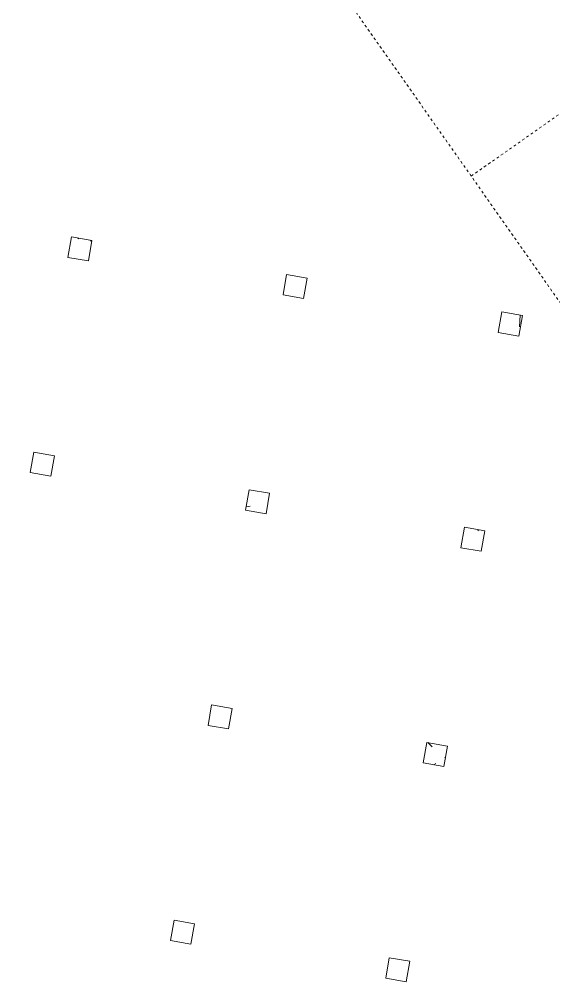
# Model space of a CAD drawing. Extents: x 274235 to 276654, y 142848 to 144425.
# Drawn here: x 276240.28 to 276260.83, y 142988.46 to 143025.47 of the extents above; entities that cross this region are included whole.
import ezdxf

# ---------------------------------------------------------------- set-up
doc = ezdxf.new("R2010")
doc.units = 0
doc.header["$LTSCALE"] = 1.5
doc.linetypes.add('ACM-G-CENTER', pattern=[50.800000000000004, 31.75, -6.350000000000001, 6.350000000000001, -6.350000000000001])
doc.layers.get('0').update_dxf_attribs({"linetype": 'CONTINUOUS', "lineweight": 0})
for name, color, linetype, lineweight in [('_ACM-A-DETL', 7, 'CONTINUOUS', 5), ('_ACM-A-GRID', 3, 'CONTINUOUS', 5), ('_ACM-S-STRU-CLOS', 5, 'CONTINUOUS', 5)]:
    doc.layers.add(name, color=color, linetype=linetype, lineweight=lineweight)

# ---------------------------------------------------------------- blocks, each defined once
blk = doc.blocks.new('M_Concrete-Rectangular-Column - 800 x 800mm-V280-B1_Working')
at = {"layer": '_ACM-S-STRU-CLOS'}
h = blk.add_hatch(dxfattribs=at)
h.set_pattern_fill('FP_183', color=256, style=0, pattern_type=2)
h.set_pattern_definition([(49.99999999999999, (-1008604.123, -612804.566), (3643.681986006824, -318.7812880006761), [381, -4191]), (355, (-1008604.123, -612804.566), (-704.8562580461121, 3821.135846227694), [304.8, -3352.8]), (100.451, (-1008300.483, -612831.131), (2938.852362929117, 3502.332152374178), [323.8, -3561.801]), (46.184, (-1008604.123, -611788.566), (5421.581919880712, -840.8554984886337), [571.5, -6286.5]), (96.636, (-1008152.325, -611858.636), (4748.051319755933, 4948.551449789822), [485.7, -5342.701999999999]), (351.184, (-1008604.123, -611788.566), (4748.100788072627, 4948.506072045693), [457.2, -5029.2]), (21, (-1008096.123, -612042.566), (3032.287836333134, -2045.304476687058), [381, -4191]), (326, (-1008096.123, -612042.566), (1236.042244531653, 3683.761809559103), [304.8, -3352.8]), (71.45100000000001, (-1007843.433, -612213.0079999999), (4268.342513760047, 1638.424823382678), [323.8, -3561.801]), (37.50000000000001, (-1008604.123, -612804.566), (61.77206501183639, 1691.100777463062), [167.64, -3144.52, 167.64, -6601.46]), (37.50000000000001, (-1008604.123, -612804.566), (61.77206501183639, 1691.100777463062), [-3479.8, -3235.96, 167.64, -3197.86]), (7.499999999999999, (-1008604.123, -612804.566), (1336.393250206115, 2003.61149636239), [167.64, -1772.92, 167.64, -4351.02]), (7.499999999999999, (-1008604.123, -612804.566), (1336.393250206115, 2003.61149636239), [-2108.2, -3068.32, 167.64, -1115.06]), (327.5, (-1009736.963, -612804.566), (2711.817807077548, -114.578640950727), [167.64, -1102.36, -9220.2]), (327.5, (-1009736.963, -612804.566), (2711.817807077548, -114.578640950727), [-1270, 167.64, -3794.76, -5257.8]), (327.5, (-1009736.963, -612804.566), (2711.817807077548, -114.578640950727), [-5232.4, 167.64, -5090.16]), (317.5, (-1010244.963, -612804.566), (2962.585592803855, 508.5334453662156), [167.64, -1483.36, -6365.24]), (317.5, (-1010244.963, -612804.566), (2962.585592803855, 508.5334453662156), [-1651, 167.64, -2463.8, -3733.8]), (317.5, (-1010244.963, -612804.566), (2962.585592803855, 508.5334453662156), [-4282.44, 167.64, -3566.16])])
h.paths.add_polyline_path([(400.0000000010179, -399.9999999993547), (400.0000000010179, 400.0000000006368), (-399.9999999990081, 400.0000000006021), (-399.9999999990081, -399.9999999993893)])
at = {"layer": '_ACM-A-DETL', "color": 250}
for p, q in [((400.0000000000002, 400.0000000000002), (-399.9999999999999, 400.0000000000002)), ((-399.9999999999999, 400.0000000000002), (-399.9999999999999, -399.9999999999999)), ((400.0000000000002, -399.9999999999999), (400.0000000000002, 400.0000000000002)), ((-399.9999999999999, -399.9999999999999), (400.0000000000002, -399.9999999999999))]:
    blk.add_line(p, q, dxfattribs=at)
blk = doc.blocks.new('M_Concrete-Rectangular-Column - 800 x 800mm-V281-B1_Working')
at = {"layer": '_ACM-A-DETL', "color": 250}
for p, q in [((400.0000000000002, 400.0000000000002), (-399.9999999999999, 400.0000000000002)), ((-399.9999999999999, 400.0000000000002), (-399.9999999999999, -399.9999999999999)), ((400.0000000000002, -399.9999999999999), (400.0000000000002, 400.0000000000002)), ((-399.9999999999999, -399.9999999999999), (400.0000000000002, -399.9999999999999))]:
    blk.add_line(p, q, dxfattribs=at)
blk = doc.blocks.new('M_Concrete-Rectangular-Column - 800 x 800mm-V288-B1_Working')
at = {"layer": '_ACM-A-DETL', "color": 250}
for p, q in [((400.0000000000002, 400.0000000000002), (-399.9999999999999, 400.0000000000002)), ((-399.9999999999999, 400.0000000000002), (-399.9999999999999, -399.9999999999999)), ((400.0000000000002, -399.9999999999999), (400.0000000000002, 400.0000000000002)), ((-399.9999999999999, -399.9999999999999), (400.0000000000002, -399.9999999999999))]:
    blk.add_line(p, q, dxfattribs=at)
blk = doc.blocks.new('M_Concrete-Rectangular-Column - 800 x 800mm-V289-B1_Working')
at = {"layer": '_ACM-S-STRU-CLOS'}
h = blk.add_hatch(dxfattribs=at)
h.set_pattern_fill('FP_186', color=256, style=0, pattern_type=2)
h.set_pattern_definition([(49.99999999999999, (-1017004.123, -604404.566), (3643.681986006824, -318.7812880006761), [381, -4191]), (355, (-1017004.123, -604404.566), (-704.8562580461121, 3821.135846227694), [304.8, -3352.8]), (100.451, (-1016700.483, -604431.131), (2938.852362929117, 3502.332152374178), [323.8, -3561.801]), (46.184, (-1017004.123, -603388.566), (5421.581919880712, -840.8554984886337), [571.5, -6286.5]), (96.636, (-1016552.325, -603458.636), (4748.051319755933, 4948.551449789822), [485.7, -5342.701999999999]), (351.184, (-1017004.123, -603388.566), (4748.100788072627, 4948.506072045693), [457.2, -5029.2]), (21, (-1016496.123, -603642.566), (3032.287836333134, -2045.304476687058), [381, -4191]), (326, (-1016496.123, -603642.566), (1236.042244531653, 3683.761809559103), [304.8, -3352.8]), (71.45100000000001, (-1016243.433, -603813.0079999999), (4268.342513760047, 1638.424823382678), [323.8, -3561.801]), (37.50000000000001, (-1017004.123, -604404.566), (61.77206501183639, 1691.100777463062), [167.64, -3144.52, 167.64, -6601.46]), (37.50000000000001, (-1017004.123, -604404.566), (61.77206501183639, 1691.100777463062), [-3479.8, -3235.96, 167.64, -3197.86]), (7.499999999999999, (-1017004.123, -604404.566), (1336.393250206115, 2003.61149636239), [167.64, -1772.92, 167.64, -4351.02]), (7.499999999999999, (-1017004.123, -604404.566), (1336.393250206115, 2003.61149636239), [-2108.2, -3068.32, 167.64, -1115.06]), (327.5, (-1018136.963, -604404.566), (2711.817807077548, -114.578640950727), [167.64, -1102.36, -9220.2]), (327.5, (-1018136.963, -604404.566), (2711.817807077548, -114.578640950727), [-1270, 167.64, -3794.76, -5257.8]), (327.5, (-1018136.963, -604404.566), (2711.817807077548, -114.578640950727), [-5232.4, 167.64, -5090.16]), (317.5, (-1018644.963, -604404.566), (2962.585592803855, 508.5334453662156), [167.64, -1483.36, -6365.24]), (317.5, (-1018644.963, -604404.566), (2962.585592803855, 508.5334453662156), [-1651, 167.64, -2463.8, -3733.8]), (317.5, (-1018644.963, -604404.566), (2962.585592803855, 508.5334453662156), [-4282.44, 167.64, -3566.16])])
h.paths.add_polyline_path([(400.0000000009486, -399.9999999994239), (400.0000000009486, 400.0000000005675), (-399.9999999990774, 400.0000000005675), (-399.9999999990774, -399.9999999994239)])
at = {"layer": '_ACM-A-DETL', "color": 250}
for p, q in [((400.0000000000002, 400.0000000000002), (-399.9999999999999, 400.0000000000002)), ((-399.9999999999999, 400.0000000000002), (-399.9999999999999, -399.9999999999999)), ((400.0000000000002, -399.9999999999999), (400.0000000000002, 400.0000000000002)), ((-399.9999999999999, -399.9999999999999), (400.0000000000002, -399.9999999999999))]:
    blk.add_line(p, q, dxfattribs=at)
blk = doc.blocks.new('M_Concrete-Rectangular-Column - 800 x 800mm-V290-B1_Working')
at = {"layer": '_ACM-S-STRU-CLOS'}
h = blk.add_hatch(dxfattribs=at)
h.set_pattern_fill('FP_187', color=256, style=0, pattern_type=2)
h.set_pattern_definition([(49.99999999999999, (-1017004.123, -596004.566), (3643.681986006824, -318.7812880006761), [381, -4191]), (355, (-1017004.123, -596004.566), (-704.8562580461121, 3821.135846227694), [304.8, -3352.8]), (100.451, (-1016700.483, -596031.131), (2938.852362929117, 3502.332152374178), [323.8, -3561.801]), (46.184, (-1017004.123, -594988.566), (5421.581919880712, -840.8554984886337), [571.5, -6286.5]), (96.636, (-1016552.325, -595058.636), (4748.051319755933, 4948.551449789822), [485.7, -5342.701999999999]), (351.184, (-1017004.123, -594988.566), (4748.100788072627, 4948.506072045693), [457.2, -5029.2]), (21, (-1016496.123, -595242.566), (3032.287836333134, -2045.304476687058), [381, -4191]), (326, (-1016496.123, -595242.566), (1236.042244531653, 3683.761809559103), [304.8, -3352.8]), (71.45100000000001, (-1016243.433, -595413.0079999999), (4268.342513760047, 1638.424823382678), [323.8, -3561.801]), (37.50000000000001, (-1017004.123, -596004.566), (61.77206501183639, 1691.100777463062), [167.64, -3144.52, 167.64, -6601.46]), (37.50000000000001, (-1017004.123, -596004.566), (61.77206501183639, 1691.100777463062), [-3479.8, -3235.96, 167.64, -3197.86]), (7.499999999999999, (-1017004.123, -596004.566), (1336.393250206115, 2003.61149636239), [167.64, -1772.92, 167.64, -4351.02]), (7.499999999999999, (-1017004.123, -596004.566), (1336.393250206115, 2003.61149636239), [-2108.2, -3068.32, 167.64, -1115.06]), (327.5, (-1018136.963, -596004.566), (2711.817807077548, -114.578640950727), [167.64, -1102.36, -9220.2]), (327.5, (-1018136.963, -596004.566), (2711.817807077548, -114.578640950727), [-1270, 167.64, -3794.76, -5257.8]), (327.5, (-1018136.963, -596004.566), (2711.817807077548, -114.578640950727), [-5232.4, 167.64, -5090.16]), (317.5, (-1018644.963, -596004.566), (2962.585592803855, 508.5334453662156), [167.64, -1483.36, -6365.24]), (317.5, (-1018644.963, -596004.566), (2962.585592803855, 508.5334453662156), [-1651, 167.64, -2463.8, -3733.8]), (317.5, (-1018644.963, -596004.566), (2962.585592803855, 508.5334453662156), [-4282.44, 167.64, -3566.16])])
h.paths.add_polyline_path([(400.0000000010179, -399.9999999993893), (400.0000000010179, 400.0000000006021), (-399.9999999990081, 400.0000000006021), (-399.9999999990081, -399.9999999993893)])
at = {"layer": '_ACM-A-DETL', "color": 250}
for p, q in [((400.0000000000002, 400.0000000000002), (-399.9999999999999, 400.0000000000002)), ((-399.9999999999999, 400.0000000000002), (-399.9999999999999, -399.9999999999999)), ((400.0000000000002, -399.9999999999999), (400.0000000000002, 400.0000000000002)), ((-399.9999999999999, -399.9999999999999), (400.0000000000002, -399.9999999999999))]:
    blk.add_line(p, q, dxfattribs=at)
blk = doc.blocks.new('M_Concrete-Rectangular-Column - 800 x 800mm-V291-B1_Working')
at = {"layer": '_ACM-S-STRU-CLOS'}
h = blk.add_hatch(dxfattribs=at)
h.set_pattern_fill('FP_188', color=256, style=0, pattern_type=2)
h.set_pattern_definition([(49.99999999999999, (-1017004.123, -587604.566), (3643.681986006824, -318.7812880006761), [381, -4191]), (355, (-1017004.123, -587604.566), (-704.8562580461121, 3821.135846227694), [304.8, -3352.8]), (100.451, (-1016700.483, -587631.131), (2938.852362929117, 3502.332152374178), [323.8, -3561.801]), (46.184, (-1017004.123, -586588.566), (5421.581919880712, -840.8554984886337), [571.5, -6286.5]), (96.636, (-1016552.325, -586658.636), (4748.051319755933, 4948.551449789822), [485.7, -5342.701999999999]), (351.184, (-1017004.123, -586588.566), (4748.100788072627, 4948.506072045693), [457.2, -5029.2]), (21, (-1016496.123, -586842.566), (3032.287836333134, -2045.304476687058), [381, -4191]), (326, (-1016496.123, -586842.566), (1236.042244531653, 3683.761809559103), [304.8, -3352.8]), (71.45100000000001, (-1016243.433, -587013.0079999999), (4268.342513760047, 1638.424823382678), [323.8, -3561.801]), (37.50000000000001, (-1017004.123, -587604.566), (61.77206501183639, 1691.100777463062), [167.64, -3144.52, 167.64, -6601.46]), (37.50000000000001, (-1017004.123, -587604.566), (61.77206501183639, 1691.100777463062), [-3479.8, -3235.96, 167.64, -3197.86]), (7.499999999999999, (-1017004.123, -587604.566), (1336.393250206115, 2003.61149636239), [167.64, -1772.92, 167.64, -4351.02]), (7.499999999999999, (-1017004.123, -587604.566), (1336.393250206115, 2003.61149636239), [-2108.2, -3068.32, 167.64, -1115.06]), (327.5, (-1018136.963, -587604.566), (2711.817807077548, -114.578640950727), [167.64, -1102.36, -9220.2]), (327.5, (-1018136.963, -587604.566), (2711.817807077548, -114.578640950727), [-1270, 167.64, -3794.76, -5257.8]), (327.5, (-1018136.963, -587604.566), (2711.817807077548, -114.578640950727), [-5232.4, 167.64, -5090.16]), (317.5, (-1018644.963, -587604.566), (2962.585592803855, 508.5334453662156), [167.64, -1483.36, -6365.24]), (317.5, (-1018644.963, -587604.566), (2962.585592803855, 508.5334453662156), [-1651, 167.64, -2463.8, -3733.8]), (317.5, (-1018644.963, -587604.566), (2962.585592803855, 508.5334453662156), [-4282.44, 167.64, -3566.16])])
h.paths.add_polyline_path([(400.0000000010179, -399.9999999994239), (400.0000000010179, 400.0000000005675), (-399.9999999990081, 400.0000000005675), (-399.9999999990081, -399.9999999994239)])
at = {"layer": '_ACM-A-DETL', "color": 250}
for p, q in [((400.0000000000002, 400.0000000000002), (-399.9999999999999, 400.0000000000002)), ((-399.9999999999999, 400.0000000000002), (-399.9999999999999, -399.9999999999999)), ((400.0000000000002, -399.9999999999999), (400.0000000000002, 400.0000000000002)), ((-399.9999999999999, -399.9999999999999), (400.0000000000002, -399.9999999999999))]:
    blk.add_line(p, q, dxfattribs=at)
blk = doc.blocks.new('M_Concrete-Rectangular-Column - 800 x 800mm-V296-B1_Working')
at = {"layer": '_ACM-S-STRU-CLOS'}
h = blk.add_hatch(dxfattribs=at)
h.set_pattern_fill('FP_191', color=256, style=0, pattern_type=2)
h.set_pattern_definition([(49.99999999999999, (-1025404.123, -612804.566), (3643.681986006824, -318.7812880006761), [381, -4191]), (355, (-1025404.123, -612804.566), (-704.8562580461121, 3821.135846227694), [304.8, -3352.8]), (100.451, (-1025100.483, -612831.131), (2938.852362929117, 3502.332152374178), [323.8, -3561.801]), (46.184, (-1025404.123, -611788.566), (5421.581919880712, -840.8554984886337), [571.5, -6286.5]), (96.636, (-1024952.325, -611858.636), (4748.051319755933, 4948.551449789822), [485.7, -5342.701999999999]), (351.184, (-1025404.123, -611788.566), (4748.100788072627, 4948.506072045693), [457.2, -5029.2]), (21, (-1024896.123, -612042.566), (3032.287836333134, -2045.304476687058), [381, -4191]), (326, (-1024896.123, -612042.566), (1236.042244531653, 3683.761809559103), [304.8, -3352.8]), (71.45100000000001, (-1024643.433, -612213.0079999999), (4268.342513760047, 1638.424823382678), [323.8, -3561.801]), (37.50000000000001, (-1025404.123, -612804.566), (61.77206501183639, 1691.100777463062), [167.64, -3144.52, 167.64, -6601.46]), (37.50000000000001, (-1025404.123, -612804.566), (61.77206501183639, 1691.100777463062), [-3479.8, -3235.96, 167.64, -3197.86]), (7.499999999999999, (-1025404.123, -612804.566), (1336.393250206115, 2003.61149636239), [167.64, -1772.92, 167.64, -4351.02]), (7.499999999999999, (-1025404.123, -612804.566), (1336.393250206115, 2003.61149636239), [-2108.2, -3068.32, 167.64, -1115.06]), (327.5, (-1026536.963, -612804.566), (2711.817807077548, -114.578640950727), [167.64, -1102.36, -9220.2]), (327.5, (-1026536.963, -612804.566), (2711.817807077548, -114.578640950727), [-1270, 167.64, -3794.76, -5257.8]), (327.5, (-1026536.963, -612804.566), (2711.817807077548, -114.578640950727), [-5232.4, 167.64, -5090.16]), (317.5, (-1027044.963, -612804.566), (2962.585592803855, 508.5334453662156), [167.64, -1483.36, -6365.24]), (317.5, (-1027044.963, -612804.566), (2962.585592803855, 508.5334453662156), [-1651, 167.64, -2463.8, -3733.8]), (317.5, (-1027044.963, -612804.566), (2962.585592803855, 508.5334453662156), [-4282.44, 167.64, -3566.16])])
h.paths.add_polyline_path([(400.0000000011565, -399.9999999993547), (400.0000000011565, 400.0000000006714), (-399.9999999988695, 400.0000000006714), (-399.9999999988695, -399.9999999993547)])
at = {"layer": '_ACM-A-DETL', "color": 250}
for p, q in [((400.0000000000002, 400.0000000000002), (-399.9999999999999, 400.0000000000002)), ((-399.9999999999999, 400.0000000000002), (-399.9999999999999, -399.9999999999999)), ((400.0000000000002, -399.9999999999999), (400.0000000000002, 400.0000000000002)), ((-399.9999999999999, -399.9999999999999), (400.0000000000002, -399.9999999999999))]:
    blk.add_line(p, q, dxfattribs=at)
blk = doc.blocks.new('M_Concrete-Rectangular-Column - 800 x 800mm-V297-B1_Working')
at = {"layer": '_ACM-S-STRU-CLOS'}
h = blk.add_hatch(dxfattribs=at)
h.set_pattern_fill('FP_192', color=256, style=0, pattern_type=2)
h.set_pattern_definition([(49.99999999999999, (-1025404.123, -604404.566), (3643.681986006824, -318.7812880006761), [381, -4191]), (355, (-1025404.123, -604404.566), (-704.8562580461121, 3821.135846227694), [304.8, -3352.8]), (100.451, (-1025100.483, -604431.131), (2938.852362929117, 3502.332152374178), [323.8, -3561.801]), (46.184, (-1025404.123, -603388.566), (5421.581919880712, -840.8554984886337), [571.5, -6286.5]), (96.636, (-1024952.325, -603458.636), (4748.051319755933, 4948.551449789822), [485.7, -5342.701999999999]), (351.184, (-1025404.123, -603388.566), (4748.100788072627, 4948.506072045693), [457.2, -5029.2]), (21, (-1024896.123, -603642.566), (3032.287836333134, -2045.304476687058), [381, -4191]), (326, (-1024896.123, -603642.566), (1236.042244531653, 3683.761809559103), [304.8, -3352.8]), (71.45100000000001, (-1024643.433, -603813.0079999999), (4268.342513760047, 1638.424823382678), [323.8, -3561.801]), (37.50000000000001, (-1025404.123, -604404.566), (61.77206501183639, 1691.100777463062), [167.64, -3144.52, 167.64, -6601.46]), (37.50000000000001, (-1025404.123, -604404.566), (61.77206501183639, 1691.100777463062), [-3479.8, -3235.96, 167.64, -3197.86]), (7.499999999999999, (-1025404.123, -604404.566), (1336.393250206115, 2003.61149636239), [167.64, -1772.92, 167.64, -4351.02]), (7.499999999999999, (-1025404.123, -604404.566), (1336.393250206115, 2003.61149636239), [-2108.2, -3068.32, 167.64, -1115.06]), (327.5, (-1026536.963, -604404.566), (2711.817807077548, -114.578640950727), [167.64, -1102.36, -9220.2]), (327.5, (-1026536.963, -604404.566), (2711.817807077548, -114.578640950727), [-1270, 167.64, -3794.76, -5257.8]), (327.5, (-1026536.963, -604404.566), (2711.817807077548, -114.578640950727), [-5232.4, 167.64, -5090.16]), (317.5, (-1027044.963, -604404.566), (2962.585592803855, 508.5334453662156), [167.64, -1483.36, -6365.24]), (317.5, (-1027044.963, -604404.566), (2962.585592803855, 508.5334453662156), [-1651, 167.64, -2463.8, -3733.8]), (317.5, (-1027044.963, -604404.566), (2962.585592803855, 508.5334453662156), [-4282.44, 167.64, -3566.16])])
h.paths.add_polyline_path([(400.0000000010179, -399.9999999993893), (400.0000000010179, 400.0000000006021), (-399.9999999990081, 400.0000000006021), (-399.9999999990081, -399.9999999993893)])
at = {"layer": '_ACM-A-DETL', "color": 250}
for p, q in [((400.0000000000002, 400.0000000000002), (-399.9999999999999, 400.0000000000002)), ((-399.9999999999999, 400.0000000000002), (-399.9999999999999, -399.9999999999999)), ((400.0000000000002, -399.9999999999999), (400.0000000000002, 400.0000000000002)), ((-399.9999999999999, -399.9999999999999), (400.0000000000002, -399.9999999999999))]:
    blk.add_line(p, q, dxfattribs=at)
blk = doc.blocks.new('M_Concrete-Rectangular-Column - 800 x 800mm-V298-B1_Working')
at = {"layer": '_ACM-S-STRU-CLOS'}
h = blk.add_hatch(dxfattribs=at)
h.set_pattern_fill('FP_193', color=256, style=0, pattern_type=2)
h.set_pattern_definition([(49.99999999999999, (-1025404.123, -596004.566), (3643.681986006824, -318.7812880006761), [381, -4191]), (355, (-1025404.123, -596004.566), (-704.8562580461121, 3821.135846227694), [304.8, -3352.8]), (100.451, (-1025100.483, -596031.131), (2938.852362929117, 3502.332152374178), [323.8, -3561.801]), (46.184, (-1025404.123, -594988.566), (5421.581919880712, -840.8554984886337), [571.5, -6286.5]), (96.636, (-1024952.325, -595058.636), (4748.051319755933, 4948.551449789822), [485.7, -5342.701999999999]), (351.184, (-1025404.123, -594988.566), (4748.100788072627, 4948.506072045693), [457.2, -5029.2]), (21, (-1024896.123, -595242.566), (3032.287836333134, -2045.304476687058), [381, -4191]), (326, (-1024896.123, -595242.566), (1236.042244531653, 3683.761809559103), [304.8, -3352.8]), (71.45100000000001, (-1024643.433, -595413.0079999999), (4268.342513760047, 1638.424823382678), [323.8, -3561.801]), (37.50000000000001, (-1025404.123, -596004.566), (61.77206501183639, 1691.100777463062), [167.64, -3144.52, 167.64, -6601.46]), (37.50000000000001, (-1025404.123, -596004.566), (61.77206501183639, 1691.100777463062), [-3479.8, -3235.96, 167.64, -3197.86]), (7.499999999999999, (-1025404.123, -596004.566), (1336.393250206115, 2003.61149636239), [167.64, -1772.92, 167.64, -4351.02]), (7.499999999999999, (-1025404.123, -596004.566), (1336.393250206115, 2003.61149636239), [-2108.2, -3068.32, 167.64, -1115.06]), (327.5, (-1026536.963, -596004.566), (2711.817807077548, -114.578640950727), [167.64, -1102.36, -9220.2]), (327.5, (-1026536.963, -596004.566), (2711.817807077548, -114.578640950727), [-1270, 167.64, -3794.76, -5257.8]), (327.5, (-1026536.963, -596004.566), (2711.817807077548, -114.578640950727), [-5232.4, 167.64, -5090.16]), (317.5, (-1027044.963, -596004.566), (2962.585592803855, 508.5334453662156), [167.64, -1483.36, -6365.24]), (317.5, (-1027044.963, -596004.566), (2962.585592803855, 508.5334453662156), [-1651, 167.64, -2463.8, -3733.8]), (317.5, (-1027044.963, -596004.566), (2962.585592803855, 508.5334453662156), [-4282.44, 167.64, -3566.16])])
h.paths.add_polyline_path([(400.0000000010872, -399.9999999993547), (400.0000000010872, 400.0000000006368), (-399.9999999989388, 400.0000000006368), (-399.9999999989388, -399.9999999993547)])
at = {"layer": '_ACM-A-DETL', "color": 250}
for p, q in [((400.0000000000002, 400.0000000000002), (-399.9999999999999, 400.0000000000002)), ((-399.9999999999999, 400.0000000000002), (-399.9999999999999, -399.9999999999999)), ((400.0000000000002, -399.9999999999999), (400.0000000000002, 400.0000000000002)), ((-399.9999999999999, -399.9999999999999), (400.0000000000002, -399.9999999999999))]:
    blk.add_line(p, q, dxfattribs=at)
blk = doc.blocks.new('M_Concrete-Rectangular-Column - 800 x 800mm-V299-B1_Working')
at = {"layer": '_ACM-A-DETL', "color": 250}
for p, q in [((400.0000000000002, 400.0000000000002), (-399.9999999999999, 400.0000000000002)), ((-399.9999999999999, 400.0000000000002), (-399.9999999999999, -399.9999999999999)), ((400.0000000000002, -399.9999999999999), (400.0000000000002, 400.0000000000002)), ((-399.9999999999999, -399.9999999999999), (400.0000000000002, -399.9999999999999))]:
    blk.add_line(p, q, dxfattribs=at)
blk = doc.blocks.new('BASEMENT20250512')
at = {"layer": '_ACM-S-STRU-CLOS'}
for name, p in [('M_Concrete-Rectangular-Column - 800 x 800mm-V280-B1_Working', (1008604.123421469, 612804.5657569248)), ('M_Concrete-Rectangular-Column - 800 x 800mm-V288-B1_Working', (1017004.123391691, 612804.5657569247)), ('M_Concrete-Rectangular-Column - 800 x 800mm-V296-B1_Working', (1025404.123361913, 612804.5657569247)), ('M_Concrete-Rectangular-Column - 800 x 800mm-V281-B1_Working', (1008604.123421469, 604404.5657867027)), ('M_Concrete-Rectangular-Column - 800 x 800mm-V289-B1_Working', (1017004.123391691, 604404.5657867026)), ('M_Concrete-Rectangular-Column - 800 x 800mm-V297-B1_Working', (1025404.123361913, 604404.5657867026)), ('M_Concrete-Rectangular-Column - 800 x 800mm-V290-B1_Working', (1017004.123391691, 596004.5658164803)), ('M_Concrete-Rectangular-Column - 800 x 800mm-V298-B1_Working', (1025404.123361913, 596004.5658164803)), ('M_Concrete-Rectangular-Column - 800 x 800mm-V291-B1_Working', (1017004.123391691, 587604.5658462582)), ('M_Concrete-Rectangular-Column - 800 x 800mm-V299-B1_Working', (1025404.123361913, 587604.5658462582))]:
    blk.add_blockref(name, p, dxfattribs=at)
blk = doc.blocks.new('5f0512')
at = {"layer": '_ACM-A-GRID', "linetype": 'ACM-G-CENTER'}
for p, q in [((46498.48468474532, -136016.0600631542), (-6958.787823200691, -82558.7875551969)), ((22739.69687966816, -112257.2722580682), (46498.4846433138, -88498.4844944278))]:
    blk.add_line(p, q, dxfattribs=at)

msp = doc.modelspace()

# ---------------------------------------------------------------- block references
at = {"xscale": 0.0009999999999999994, "yscale": 0.001, "zscale": 0.001, "rotation": 350.1075696352769}
msp.add_blockref('BASEMENT20250512', (275143.7222229671, 142586.2208173259), dxfattribs=at)

# ---------------------------------------------------------------- next in the draw order: block references
msp.add_blockref('5f0512', (276254.5380815538, 143133.931731411), dxfattribs=at)

doc.saveas('drawing.dxf')
